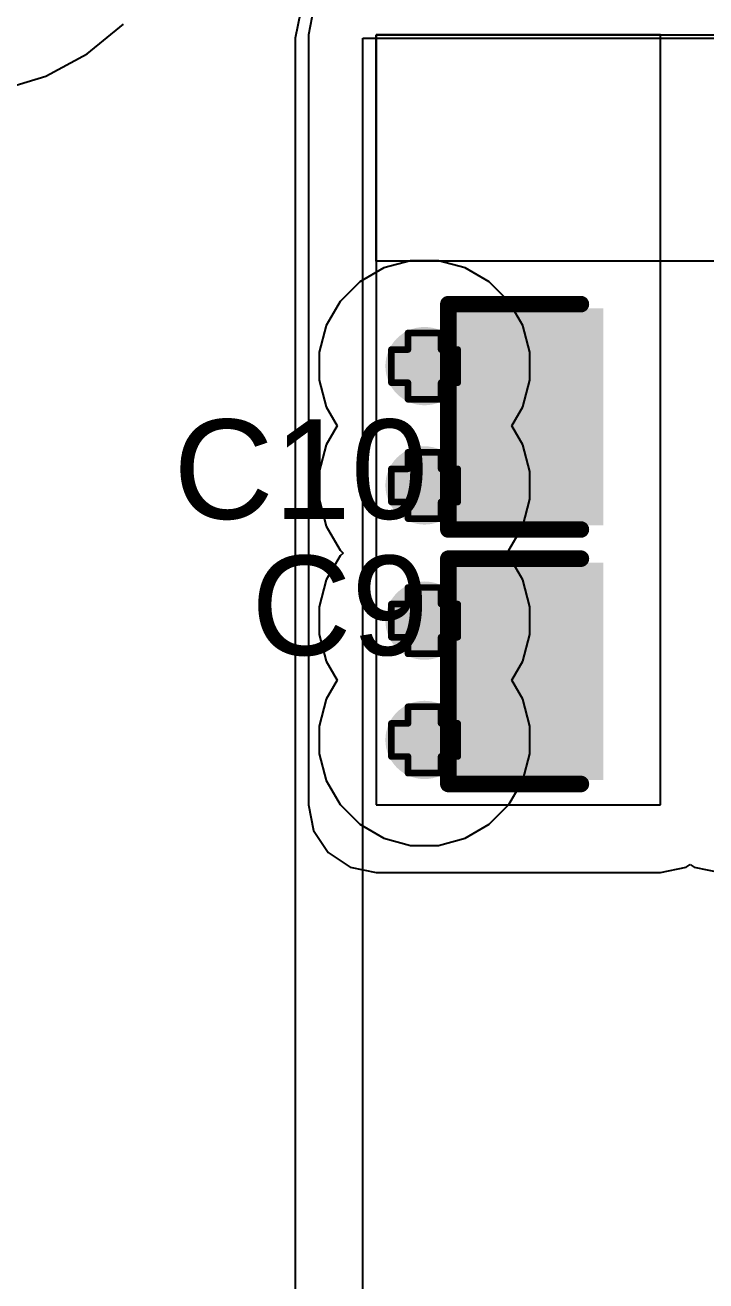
# Model space of a CAD drawing. Header units: inches. Extents: x -5 to 501, y -9 to 81.
# Drawn here: x 63.4 to 68.62, y 15.87 to 25.5 of the extents above; entities that cross this region are included whole.
import ezdxf

# ---------------------------------------------------------------- set-up
doc = ezdxf.new("R2010")
doc.units = ezdxf.units.IN
for name, color, linetype in [('Bottom Layer', 5, 'Continuous'), ('Drill Drawing', 1, 'Continuous'), ('Ground', 16, 'Continuous'), ('Power', 76, 'Continuous'), ('Top Layer', 1, 'Continuous'), ('Top Overlay', 2, 'Continuous'), ('Top Paste', 8, 'Continuous'), ('Top Solder', 216, 'Continuous'), ('Via Holes', 16, 'Continuous')]:
    doc.layers.add(name, color=color, linetype=linetype)
doc.styles.add('Arial', font='', dxfattribs={"height": 0.2})
doc.styles.get('Arial').set_extended_font_data('Arial')

msp = doc.modelspace()

# ---------------------------------------------------------------- hatches: boundary and pattern name
at = {"layer": 'Bottom Layer'}
h = msp.add_hatch(color=5, dxfattribs=at)
edge = h.paths.add_edge_path()
edge.add_arc((66.4626, 22.8854), 0.3, 0, 360)
h = msp.add_hatch(color=5, dxfattribs=at)
edge = h.paths.add_edge_path()
edge.add_arc((66.4626, 21.971), 0.3, 0, 360)
h = msp.add_hatch(color=5, dxfattribs=at)
edge = h.paths.add_edge_path()
edge.add_arc((66.4626, 20.9347), 0.3, 0, 360)
h = msp.add_hatch(color=5, dxfattribs=at)
edge = h.paths.add_edge_path()
edge.add_arc((66.4626, 20.0203), 0.3, 0, 360)
at = {"layer": 'Ground'}
h = msp.add_hatch(color=16, dxfattribs=at)
edge = h.paths.add_edge_path()
edge.add_arc((66.4626, 22.8854), 0.3, 0, 360)
h = msp.add_hatch(color=16, dxfattribs=at)
edge = h.paths.add_edge_path()
edge.add_arc((66.4626, 21.971), 0.3, 0, 360)
h = msp.add_hatch(color=16, dxfattribs=at)
edge = h.paths.add_edge_path()
edge.add_arc((66.4626, 20.9347), 0.3, 0, 360)
h = msp.add_hatch(color=16, dxfattribs=at)
edge = h.paths.add_edge_path()
edge.add_arc((66.4626, 20.0203), 0.3, 0, 360)
at = {"layer": 'Power'}
h = msp.add_hatch(color=76, dxfattribs=at)
edge = h.paths.add_edge_path()
edge.add_arc((66.4626, 22.8854), 0.3, 0, 360)
h = msp.add_hatch(color=76, dxfattribs=at)
edge = h.paths.add_edge_path()
edge.add_arc((66.4626, 21.971), 0.3, 0, 360)
h = msp.add_hatch(color=76, dxfattribs=at)
edge = h.paths.add_edge_path()
edge.add_arc((66.4626, 20.9347), 0.3, 0, 360)
h = msp.add_hatch(color=76, dxfattribs=at)
edge = h.paths.add_edge_path()
edge.add_arc((66.4626, 20.0203), 0.3, 0, 360)
at = {"layer": 'Top Layer'}
for points in [[(66.7466, 23.2588), (67.7626, 23.2588), (67.7626, 21.7348), (66.7466, 21.7348)], [(66.7466, 21.3081), (67.7626, 21.3081), (67.7626, 19.7841), (66.7466, 19.7841)]]:
    msp.add_hatch(color=1, dxfattribs=at).paths.add_polyline_path(points)
h = msp.add_hatch(color=1, dxfattribs=at)
edge = h.paths.add_edge_path()
edge.add_arc((66.4626, 22.8854), 0.3, 0, 360)
h = msp.add_hatch(color=1, dxfattribs=at)
edge = h.paths.add_edge_path()
edge.add_arc((66.4626, 21.971), 0.3, 0, 360)
h = msp.add_hatch(color=1, dxfattribs=at)
edge = h.paths.add_edge_path()
edge.add_arc((66.4626, 20.9347), 0.3, 0, 360)
h = msp.add_hatch(color=1, dxfattribs=at)
edge = h.paths.add_edge_path()
edge.add_arc((66.4626, 20.0203), 0.3, 0, 360)
at = {"layer": 'Top Paste'}
for points in [[(66.7466, 23.2588), (67.7626, 23.2588), (67.7626, 21.7348), (66.7466, 21.7348)], [(66.7466, 21.3081), (67.7626, 21.3081), (67.7626, 19.7841), (66.7466, 19.7841)]]:
    msp.add_hatch(color=8, dxfattribs=at).paths.add_polyline_path(points)
at = {"layer": 'Top Solder'}
for points in [[(66.6766, 23.3288), (67.8326, 23.3288), (67.8326, 21.6648), (66.6766, 21.6648)], [(66.6766, 21.3781), (67.8326, 21.3781), (67.8326, 19.7141), (66.6766, 19.7141)]]:
    msp.add_hatch(color=216, dxfattribs=at).paths.add_polyline_path(points)
at = {"layer": 'Via Holes'}
h = msp.add_hatch(color=7, dxfattribs=at)
edge = h.paths.add_edge_path()
edge.add_arc((66.4626, 22.8854), 0.15, 0, 360)
h = msp.add_hatch(color=7, dxfattribs=at)
edge = h.paths.add_edge_path()
edge.add_arc((66.4626, 21.971), 0.15, 0, 360)
h = msp.add_hatch(color=7, dxfattribs=at)
edge = h.paths.add_edge_path()
edge.add_arc((66.4626, 20.9347), 0.15, 0, 360)
h = msp.add_hatch(color=7, dxfattribs=at)
edge = h.paths.add_edge_path()
edge.add_arc((66.4626, 20.0203), 0.15, 0, 360)

# ---------------------------------------------------------------- linework, layer by layer
at = {"layer": 'Bottom Layer'}
for p, q in [((66.3562, 23.6934), (66.1507, 23.6383)), ((66.569, 23.6934), (66.3562, 23.6934)), ((66.7745, 23.6383), (66.569, 23.6934)), ((66.1507, 23.6383), (65.9665, 23.532)), ((66.9587, 23.532), (66.7745, 23.6383)), ((65.9665, 23.532), (65.816, 23.3815)), ((67.1092, 23.3815), (66.9587, 23.532)), ((65.816, 23.3815), (65.7097, 23.1973)), ((67.2155, 23.1973), (67.1092, 23.3815)), ((65.7097, 23.1973), (65.6546, 22.9918)), ((67.2706, 22.9918), (67.2155, 23.1973)), ((65.6546, 22.9918), (65.6546, 22.779)), ((67.2706, 22.779), (67.2706, 22.9918)), ((65.6546, 22.779), (65.7097, 22.5735)), ((67.2155, 22.5735), (67.2706, 22.779)), ((65.7097, 22.5735), (65.7936, 22.4282)), ((67.1316, 22.4282), (67.2155, 22.5735)), ((65.7936, 22.4282), (65.7097, 22.2829)), ((67.2155, 22.2829), (67.1316, 22.4282)), ((65.7097, 22.2829), (65.6546, 22.0774)), ((67.2706, 22.0774), (67.2155, 22.2829)), ((65.6546, 22.0774), (65.6546, 21.8646)), ((67.2706, 21.8646), (67.2706, 22.0774)), ((65.6546, 21.8646), (65.7097, 21.6591)), ((67.2155, 21.6591), (67.2706, 21.8646)), ((65.7097, 21.6591), (65.816, 21.4749)), ((67.1092, 21.4749), (67.2155, 21.6591)), ((65.816, 21.4749), (65.8381, 21.4528)), ((67.0871, 21.4528), (67.1092, 21.4749)), ((65.816, 21.4308), (65.7097, 21.2466)), ((65.8381, 21.4528), (65.816, 21.4308)), ((67.1092, 21.4308), (67.0871, 21.4528)), ((67.2155, 21.2466), (67.1092, 21.4308)), ((65.7097, 21.2466), (65.6546, 21.0411)), ((67.2706, 21.0411), (67.2155, 21.2466)), ((65.6546, 21.0411), (65.6546, 20.8283)), ((67.2706, 20.8283), (67.2706, 21.0411)), ((65.6546, 20.8283), (65.7097, 20.6228)), ((67.2155, 20.6228), (67.2706, 20.8283)), ((65.7097, 20.6228), (65.7936, 20.4775)), ((67.1316, 20.4775), (67.2155, 20.6228)), ((65.7936, 20.4775), (65.7097, 20.3322)), ((67.2155, 20.3322), (67.1316, 20.4775)), ((65.7097, 20.3322), (65.6546, 20.1267)), ((67.2706, 20.1267), (67.2155, 20.3322)), ((65.6546, 20.1267), (65.6546, 19.9139)), ((67.2706, 19.9139), (67.2706, 20.1267)), ((65.6546, 19.9139), (65.7097, 19.7084)), ((67.2155, 19.7084), (67.2706, 19.9139)), ((65.7097, 19.7084), (65.816, 19.5242)), ((67.1092, 19.5242), (67.2155, 19.7084)), ((65.816, 19.5242), (65.9665, 19.3737)), ((66.9587, 19.3737), (67.1092, 19.5242)), ((65.9665, 19.3737), (66.1507, 19.2673)), ((66.7745, 19.2673), (66.9587, 19.3737)), ((66.1507, 19.2673), (66.3562, 19.2123)), ((66.569, 19.2123), (66.7745, 19.2673)), ((66.3562, 19.2123), (66.569, 19.2123))]:
    msp.add_line(p, q, dxfattribs=at)
at = {"layer": 'Drill Drawing'}
for points in [[(66.3356, 23.0124, 0.0508, 0.0508, 0), (66.3356, 23.1394, 0.0508, 0.0508, 0)], [(66.3356, 23.1394, 0.0508, 0.0508, 0), (66.5896, 23.1394, 0.0508, 0.0508, 0)], [(66.5896, 23.0124, 0.0508, 0.0508, 0), (66.5896, 23.1394, 0.0508, 0.0508, 0)], [(66.2086, 22.7584, 0.0508, 0.0508, 0), (66.2086, 23.0124, 0.0508, 0.0508, 0)], [(66.2086, 23.0124, 0.0508, 0.0508, 0), (66.3356, 23.0124, 0.0508, 0.0508, 0)], [(66.5896, 23.0124, 0.0508, 0.0508, 0), (66.7166, 23.0124, 0.0508, 0.0508, 0)], [(66.7166, 22.7584, 0.0508, 0.0508, 0), (66.7166, 23.0124, 0.0508, 0.0508, 0)], [(66.2086, 22.7584, 0.0508, 0.0508, 0), (66.3356, 22.7584, 0.0508, 0.0508, 0)], [(66.3356, 22.6314, 0.0508, 0.0508, 0), (66.3356, 22.7584, 0.0508, 0.0508, 0)], [(66.5896, 22.7584, 0.0508, 0.0508, 0), (66.7166, 22.7584, 0.0508, 0.0508, 0)], [(66.5896, 22.6314, 0.0508, 0.0508, 0), (66.5896, 22.7584, 0.0508, 0.0508, 0)], [(66.3356, 22.6314, 0.0508, 0.0508, 0), (66.5896, 22.6314, 0.0508, 0.0508, 0)], [(66.3356, 22.098, 0.0508, 0.0508, 0), (66.3356, 22.225, 0.0508, 0.0508, 0)], [(66.3356, 22.225, 0.0508, 0.0508, 0), (66.5896, 22.225, 0.0508, 0.0508, 0)], [(66.5896, 22.098, 0.0508, 0.0508, 0), (66.5896, 22.225, 0.0508, 0.0508, 0)], [(66.2086, 21.844, 0.0508, 0.0508, 0), (66.2086, 22.098, 0.0508, 0.0508, 0)], [(66.2086, 22.098, 0.0508, 0.0508, 0), (66.3356, 22.098, 0.0508, 0.0508, 0)], [(66.5896, 22.098, 0.0508, 0.0508, 0), (66.7166, 22.098, 0.0508, 0.0508, 0)], [(66.7166, 21.844, 0.0508, 0.0508, 0), (66.7166, 22.098, 0.0508, 0.0508, 0)], [(66.2086, 21.844, 0.0508, 0.0508, 0), (66.3356, 21.844, 0.0508, 0.0508, 0)], [(66.3356, 21.717, 0.0508, 0.0508, 0), (66.3356, 21.844, 0.0508, 0.0508, 0)], [(66.5896, 21.844, 0.0508, 0.0508, 0), (66.7166, 21.844, 0.0508, 0.0508, 0)], [(66.5896, 21.717, 0.0508, 0.0508, 0), (66.5896, 21.844, 0.0508, 0.0508, 0)], [(66.3356, 21.717, 0.0508, 0.0508, 0), (66.5896, 21.717, 0.0508, 0.0508, 0)], [(66.3356, 21.0617, 0.0508, 0.0508, 0), (66.3356, 21.1887, 0.0508, 0.0508, 0)], [(66.3356, 21.1887, 0.0508, 0.0508, 0), (66.5896, 21.1887, 0.0508, 0.0508, 0)], [(66.5896, 21.0617, 0.0508, 0.0508, 0), (66.5896, 21.1887, 0.0508, 0.0508, 0)], [(66.2086, 20.8077, 0.0508, 0.0508, 0), (66.2086, 21.0617, 0.0508, 0.0508, 0)], [(66.2086, 21.0617, 0.0508, 0.0508, 0), (66.3356, 21.0617, 0.0508, 0.0508, 0)], [(66.5896, 21.0617, 0.0508, 0.0508, 0), (66.7166, 21.0617, 0.0508, 0.0508, 0)], [(66.7166, 20.8077, 0.0508, 0.0508, 0), (66.7166, 21.0617, 0.0508, 0.0508, 0)], [(66.2086, 20.8077, 0.0508, 0.0508, 0), (66.3356, 20.8077, 0.0508, 0.0508, 0)], [(66.3356, 20.6807, 0.0508, 0.0508, 0), (66.3356, 20.8077, 0.0508, 0.0508, 0)], [(66.5896, 20.8077, 0.0508, 0.0508, 0), (66.7166, 20.8077, 0.0508, 0.0508, 0)], [(66.5896, 20.6807, 0.0508, 0.0508, 0), (66.5896, 20.8077, 0.0508, 0.0508, 0)], [(66.3356, 20.6807, 0.0508, 0.0508, 0), (66.5896, 20.6807, 0.0508, 0.0508, 0)], [(66.3356, 20.1473, 0.0508, 0.0508, 0), (66.3356, 20.2743, 0.0508, 0.0508, 0)], [(66.3356, 20.2743, 0.0508, 0.0508, 0), (66.5896, 20.2743, 0.0508, 0.0508, 0)], [(66.5896, 20.1473, 0.0508, 0.0508, 0), (66.5896, 20.2743, 0.0508, 0.0508, 0)], [(66.2086, 19.8933, 0.0508, 0.0508, 0), (66.2086, 20.1473, 0.0508, 0.0508, 0)], [(66.2086, 20.1473, 0.0508, 0.0508, 0), (66.3356, 20.1473, 0.0508, 0.0508, 0)], [(66.5896, 20.1473, 0.0508, 0.0508, 0), (66.7166, 20.1473, 0.0508, 0.0508, 0)], [(66.7166, 19.8933, 0.0508, 0.0508, 0), (66.7166, 20.1473, 0.0508, 0.0508, 0)], [(66.2086, 19.8933, 0.0508, 0.0508, 0), (66.3356, 19.8933, 0.0508, 0.0508, 0)], [(66.3356, 19.7663, 0.0508, 0.0508, 0), (66.3356, 19.8933, 0.0508, 0.0508, 0)], [(66.5896, 19.8933, 0.0508, 0.0508, 0), (66.7166, 19.8933, 0.0508, 0.0508, 0)], [(66.5896, 19.7663, 0.0508, 0.0508, 0), (66.5896, 19.8933, 0.0508, 0.0508, 0)], [(66.3356, 19.7663, 0.0508, 0.0508, 0), (66.5896, 19.7663, 0.0508, 0.0508, 0)]]:
    msp.add_lwpolyline(points, format="xyseb", dxfattribs=at)
for points in [[(66.3229, 23.1394, 0.0254, 0.0254, 1), (66.3483, 23.1394, 0.0254, 0.0254, 1)], [(66.3229, 23.1394, 0.0254, 0.0254, 1), (66.3483, 23.1394, 0.0254, 0.0254, 1)], [(66.5769, 23.1394, 0.0254, 0.0254, 1), (66.6023, 23.1394, 0.0254, 0.0254, 1)], [(66.5769, 23.1394, 0.0254, 0.0254, 1), (66.6023, 23.1394, 0.0254, 0.0254, 1)], [(66.1959, 23.0124, 0.0254, 0.0254, 1), (66.2213, 23.0124, 0.0254, 0.0254, 1)], [(66.1959, 23.0124, 0.0254, 0.0254, 1), (66.2213, 23.0124, 0.0254, 0.0254, 1)], [(66.3229, 23.0124, 0.0254, 0.0254, 1), (66.3483, 23.0124, 0.0254, 0.0254, 1)], [(66.3229, 23.0124, 0.0254, 0.0254, 1), (66.3483, 23.0124, 0.0254, 0.0254, 1)], [(66.5769, 23.0124, 0.0254, 0.0254, 1), (66.6023, 23.0124, 0.0254, 0.0254, 1)], [(66.5769, 23.0124, 0.0254, 0.0254, 1), (66.6023, 23.0124, 0.0254, 0.0254, 1)], [(66.7039, 23.0124, 0.0254, 0.0254, 1), (66.7293, 23.0124, 0.0254, 0.0254, 1)], [(66.7039, 23.0124, 0.0254, 0.0254, 1), (66.7293, 23.0124, 0.0254, 0.0254, 1)], [(66.1959, 22.7584, 0.0254, 0.0254, 1), (66.2213, 22.7584, 0.0254, 0.0254, 1)], [(66.1959, 22.7584, 0.0254, 0.0254, 1), (66.2213, 22.7584, 0.0254, 0.0254, 1)], [(66.3229, 22.7584, 0.0254, 0.0254, 1), (66.3483, 22.7584, 0.0254, 0.0254, 1)], [(66.3229, 22.7584, 0.0254, 0.0254, 1), (66.3483, 22.7584, 0.0254, 0.0254, 1)], [(66.5769, 22.7584, 0.0254, 0.0254, 1), (66.6023, 22.7584, 0.0254, 0.0254, 1)], [(66.5769, 22.7584, 0.0254, 0.0254, 1), (66.6023, 22.7584, 0.0254, 0.0254, 1)], [(66.7039, 22.7584, 0.0254, 0.0254, 1), (66.7293, 22.7584, 0.0254, 0.0254, 1)], [(66.7039, 22.7584, 0.0254, 0.0254, 1), (66.7293, 22.7584, 0.0254, 0.0254, 1)], [(66.3229, 22.6314, 0.0254, 0.0254, 1), (66.3483, 22.6314, 0.0254, 0.0254, 1)], [(66.3229, 22.6314, 0.0254, 0.0254, 1), (66.3483, 22.6314, 0.0254, 0.0254, 1)], [(66.5769, 22.6314, 0.0254, 0.0254, 1), (66.6023, 22.6314, 0.0254, 0.0254, 1)], [(66.5769, 22.6314, 0.0254, 0.0254, 1), (66.6023, 22.6314, 0.0254, 0.0254, 1)], [(66.3229, 22.225, 0.0254, 0.0254, 1), (66.3483, 22.225, 0.0254, 0.0254, 1)], [(66.3229, 22.225, 0.0254, 0.0254, 1), (66.3483, 22.225, 0.0254, 0.0254, 1)], [(66.5769, 22.225, 0.0254, 0.0254, 1), (66.6023, 22.225, 0.0254, 0.0254, 1)], [(66.5769, 22.225, 0.0254, 0.0254, 1), (66.6023, 22.225, 0.0254, 0.0254, 1)], [(66.1959, 22.098, 0.0254, 0.0254, 1), (66.2213, 22.098, 0.0254, 0.0254, 1)], [(66.1959, 22.098, 0.0254, 0.0254, 1), (66.2213, 22.098, 0.0254, 0.0254, 1)], [(66.3229, 22.098, 0.0254, 0.0254, 1), (66.3483, 22.098, 0.0254, 0.0254, 1)], [(66.3229, 22.098, 0.0254, 0.0254, 1), (66.3483, 22.098, 0.0254, 0.0254, 1)], [(66.5769, 22.098, 0.0254, 0.0254, 1), (66.6023, 22.098, 0.0254, 0.0254, 1)], [(66.5769, 22.098, 0.0254, 0.0254, 1), (66.6023, 22.098, 0.0254, 0.0254, 1)], [(66.7039, 22.098, 0.0254, 0.0254, 1), (66.7293, 22.098, 0.0254, 0.0254, 1)], [(66.7039, 22.098, 0.0254, 0.0254, 1), (66.7293, 22.098, 0.0254, 0.0254, 1)], [(66.1959, 21.844, 0.0254, 0.0254, 1), (66.2213, 21.844, 0.0254, 0.0254, 1)], [(66.1959, 21.844, 0.0254, 0.0254, 1), (66.2213, 21.844, 0.0254, 0.0254, 1)], [(66.3229, 21.844, 0.0254, 0.0254, 1), (66.3483, 21.844, 0.0254, 0.0254, 1)], [(66.3229, 21.844, 0.0254, 0.0254, 1), (66.3483, 21.844, 0.0254, 0.0254, 1)], [(66.5769, 21.844, 0.0254, 0.0254, 1), (66.6023, 21.844, 0.0254, 0.0254, 1)], [(66.5769, 21.844, 0.0254, 0.0254, 1), (66.6023, 21.844, 0.0254, 0.0254, 1)], [(66.7039, 21.844, 0.0254, 0.0254, 1), (66.7293, 21.844, 0.0254, 0.0254, 1)], [(66.7039, 21.844, 0.0254, 0.0254, 1), (66.7293, 21.844, 0.0254, 0.0254, 1)], [(66.3229, 21.717, 0.0254, 0.0254, 1), (66.3483, 21.717, 0.0254, 0.0254, 1)], [(66.3229, 21.717, 0.0254, 0.0254, 1), (66.3483, 21.717, 0.0254, 0.0254, 1)], [(66.5769, 21.717, 0.0254, 0.0254, 1), (66.6023, 21.717, 0.0254, 0.0254, 1)], [(66.5769, 21.717, 0.0254, 0.0254, 1), (66.6023, 21.717, 0.0254, 0.0254, 1)], [(66.3229, 21.1887, 0.0254, 0.0254, 1), (66.3483, 21.1887, 0.0254, 0.0254, 1)], [(66.3229, 21.1887, 0.0254, 0.0254, 1), (66.3483, 21.1887, 0.0254, 0.0254, 1)], [(66.5769, 21.1887, 0.0254, 0.0254, 1), (66.6023, 21.1887, 0.0254, 0.0254, 1)], [(66.5769, 21.1887, 0.0254, 0.0254, 1), (66.6023, 21.1887, 0.0254, 0.0254, 1)], [(66.1959, 21.0617, 0.0254, 0.0254, 1), (66.2213, 21.0617, 0.0254, 0.0254, 1)], [(66.1959, 21.0617, 0.0254, 0.0254, 1), (66.2213, 21.0617, 0.0254, 0.0254, 1)], [(66.3229, 21.0617, 0.0254, 0.0254, 1), (66.3483, 21.0617, 0.0254, 0.0254, 1)], [(66.3229, 21.0617, 0.0254, 0.0254, 1), (66.3483, 21.0617, 0.0254, 0.0254, 1)], [(66.5769, 21.0617, 0.0254, 0.0254, 1), (66.6023, 21.0617, 0.0254, 0.0254, 1)], [(66.5769, 21.0617, 0.0254, 0.0254, 1), (66.6023, 21.0617, 0.0254, 0.0254, 1)], [(66.7039, 21.0617, 0.0254, 0.0254, 1), (66.7293, 21.0617, 0.0254, 0.0254, 1)], [(66.7039, 21.0617, 0.0254, 0.0254, 1), (66.7293, 21.0617, 0.0254, 0.0254, 1)], [(66.1959, 20.8077, 0.0254, 0.0254, 1), (66.2213, 20.8077, 0.0254, 0.0254, 1)], [(66.1959, 20.8077, 0.0254, 0.0254, 1), (66.2213, 20.8077, 0.0254, 0.0254, 1)], [(66.3229, 20.8077, 0.0254, 0.0254, 1), (66.3483, 20.8077, 0.0254, 0.0254, 1)], [(66.3229, 20.8077, 0.0254, 0.0254, 1), (66.3483, 20.8077, 0.0254, 0.0254, 1)], [(66.5769, 20.8077, 0.0254, 0.0254, 1), (66.6023, 20.8077, 0.0254, 0.0254, 1)], [(66.5769, 20.8077, 0.0254, 0.0254, 1), (66.6023, 20.8077, 0.0254, 0.0254, 1)], [(66.7039, 20.8077, 0.0254, 0.0254, 1), (66.7293, 20.8077, 0.0254, 0.0254, 1)], [(66.7039, 20.8077, 0.0254, 0.0254, 1), (66.7293, 20.8077, 0.0254, 0.0254, 1)], [(66.3229, 20.6807, 0.0254, 0.0254, 1), (66.3483, 20.6807, 0.0254, 0.0254, 1)], [(66.3229, 20.6807, 0.0254, 0.0254, 1), (66.3483, 20.6807, 0.0254, 0.0254, 1)], [(66.5769, 20.6807, 0.0254, 0.0254, 1), (66.6023, 20.6807, 0.0254, 0.0254, 1)], [(66.5769, 20.6807, 0.0254, 0.0254, 1), (66.6023, 20.6807, 0.0254, 0.0254, 1)], [(66.3229, 20.2743, 0.0254, 0.0254, 1), (66.3483, 20.2743, 0.0254, 0.0254, 1)], [(66.3229, 20.2743, 0.0254, 0.0254, 1), (66.3483, 20.2743, 0.0254, 0.0254, 1)], [(66.5769, 20.2743, 0.0254, 0.0254, 1), (66.6023, 20.2743, 0.0254, 0.0254, 1)], [(66.5769, 20.2743, 0.0254, 0.0254, 1), (66.6023, 20.2743, 0.0254, 0.0254, 1)], [(66.1959, 20.1473, 0.0254, 0.0254, 1), (66.2213, 20.1473, 0.0254, 0.0254, 1)], [(66.1959, 20.1473, 0.0254, 0.0254, 1), (66.2213, 20.1473, 0.0254, 0.0254, 1)], [(66.3229, 20.1473, 0.0254, 0.0254, 1), (66.3483, 20.1473, 0.0254, 0.0254, 1)], [(66.3229, 20.1473, 0.0254, 0.0254, 1), (66.3483, 20.1473, 0.0254, 0.0254, 1)], [(66.5769, 20.1473, 0.0254, 0.0254, 1), (66.6023, 20.1473, 0.0254, 0.0254, 1)], [(66.5769, 20.1473, 0.0254, 0.0254, 1), (66.6023, 20.1473, 0.0254, 0.0254, 1)], [(66.7039, 20.1473, 0.0254, 0.0254, 1), (66.7293, 20.1473, 0.0254, 0.0254, 1)], [(66.7039, 20.1473, 0.0254, 0.0254, 1), (66.7293, 20.1473, 0.0254, 0.0254, 1)], [(66.1959, 19.8933, 0.0254, 0.0254, 1), (66.2213, 19.8933, 0.0254, 0.0254, 1)], [(66.1959, 19.8933, 0.0254, 0.0254, 1), (66.2213, 19.8933, 0.0254, 0.0254, 1)], [(66.3229, 19.8933, 0.0254, 0.0254, 1), (66.3483, 19.8933, 0.0254, 0.0254, 1)], [(66.3229, 19.8933, 0.0254, 0.0254, 1), (66.3483, 19.8933, 0.0254, 0.0254, 1)], [(66.5769, 19.8933, 0.0254, 0.0254, 1), (66.6023, 19.8933, 0.0254, 0.0254, 1)], [(66.5769, 19.8933, 0.0254, 0.0254, 1), (66.6023, 19.8933, 0.0254, 0.0254, 1)], [(66.7039, 19.8933, 0.0254, 0.0254, 1), (66.7293, 19.8933, 0.0254, 0.0254, 1)], [(66.7039, 19.8933, 0.0254, 0.0254, 1), (66.7293, 19.8933, 0.0254, 0.0254, 1)], [(66.3229, 19.7663, 0.0254, 0.0254, 1), (66.3483, 19.7663, 0.0254, 0.0254, 1)], [(66.3229, 19.7663, 0.0254, 0.0254, 1), (66.3483, 19.7663, 0.0254, 0.0254, 1)], [(66.5769, 19.7663, 0.0254, 0.0254, 1), (66.6023, 19.7663, 0.0254, 0.0254, 1)], [(66.5769, 19.7663, 0.0254, 0.0254, 1), (66.6023, 19.7663, 0.0254, 0.0254, 1)]]:
    msp.add_lwpolyline(points, format="xyseb", close=True, dxfattribs=at)
at = {"layer": 'Ground'}
for p, q in [((65.5107, 25.5982), (65.4712, 25.4)), ((65.4712, 25.4), (65.4712, 11.3284)), ((65.9892, 11.3284), (65.9892, 25.4)), ((65.9892, 25.4), (81.669, 25.4))]:
    msp.add_line(p, q, dxfattribs=at)
at = {"layer": 'Power'}
for p, q in [((66.3562, 23.6934), (66.1507, 23.6383)), ((66.569, 23.6934), (66.3562, 23.6934)), ((66.7745, 23.6383), (66.569, 23.6934)), ((66.1507, 23.6383), (65.9665, 23.532)), ((66.9587, 23.532), (66.7745, 23.6383)), ((65.9665, 23.532), (65.816, 23.3815)), ((67.1092, 23.3815), (66.9587, 23.532)), ((65.816, 23.3815), (65.7097, 23.1973)), ((67.2155, 23.1973), (67.1092, 23.3815)), ((65.7097, 23.1973), (65.6546, 22.9918)), ((67.2706, 22.9918), (67.2155, 23.1973)), ((65.6546, 22.9918), (65.6546, 22.779)), ((67.2706, 22.779), (67.2706, 22.9918)), ((65.6546, 22.779), (65.7097, 22.5735)), ((67.2155, 22.5735), (67.2706, 22.779)), ((65.7097, 22.5735), (65.7936, 22.4282)), ((67.1316, 22.4282), (67.2155, 22.5735)), ((65.7936, 22.4282), (65.7097, 22.2829)), ((67.2155, 22.2829), (67.1316, 22.4282)), ((65.7097, 22.2829), (65.6546, 22.0774)), ((67.2706, 22.0774), (67.2155, 22.2829)), ((65.6546, 22.0774), (65.6546, 21.8646)), ((67.2706, 21.8646), (67.2706, 22.0774)), ((65.6546, 21.8646), (65.7097, 21.6591)), ((67.2155, 21.6591), (67.2706, 21.8646)), ((65.7097, 21.6591), (65.816, 21.4749)), ((67.1092, 21.4749), (67.2155, 21.6591)), ((65.816, 21.4749), (65.8381, 21.4528)), ((67.0871, 21.4528), (67.1092, 21.4749)), ((65.816, 21.4308), (65.7097, 21.2466)), ((65.8381, 21.4528), (65.816, 21.4308)), ((67.1092, 21.4308), (67.0871, 21.4528)), ((67.2155, 21.2466), (67.1092, 21.4308)), ((65.7097, 21.2466), (65.6546, 21.0411)), ((67.2706, 21.0411), (67.2155, 21.2466)), ((65.6546, 21.0411), (65.6546, 20.8283)), ((67.2706, 20.8283), (67.2706, 21.0411)), ((65.6546, 20.8283), (65.7097, 20.6228)), ((67.2155, 20.6228), (67.2706, 20.8283)), ((65.7097, 20.6228), (65.7936, 20.4775)), ((67.1316, 20.4775), (67.2155, 20.6228)), ((65.7936, 20.4775), (65.7097, 20.3322)), ((67.2155, 20.3322), (67.1316, 20.4775)), ((65.7097, 20.3322), (65.6546, 20.1267)), ((67.2706, 20.1267), (67.2155, 20.3322)), ((65.6546, 20.1267), (65.6546, 19.9139)), ((67.2706, 19.9139), (67.2706, 20.1267)), ((65.6546, 19.9139), (65.7097, 19.7084)), ((67.2155, 19.7084), (67.2706, 19.9139)), ((65.7097, 19.7084), (65.816, 19.5242)), ((67.1092, 19.5242), (67.2155, 19.7084)), ((65.816, 19.5242), (65.9665, 19.3737)), ((66.9587, 19.3737), (67.1092, 19.5242)), ((65.9665, 19.3737), (66.1507, 19.2673)), ((66.7745, 19.2673), (66.9587, 19.3737)), ((66.1507, 19.2673), (66.3562, 19.2123)), ((66.569, 19.2123), (66.7745, 19.2673)), ((66.3562, 19.2123), (66.569, 19.2123))]:
    msp.add_line(p, q, dxfattribs=at)
at = {"layer": 'Top Layer'}
for p, q in [((65.6123, 25.6236), (65.5728, 25.4254)), ((63.8769, 25.2778), (64.1555, 25.5065)), ((65.5728, 25.4254), (65.5728, 23.6899)), ((68.2706, 25.4254), (66.0908, 25.4254)), ((66.0908, 25.4254), (66.0908, 19.5233)), ((66.0908, 23.6899), (66.0908, 25.4254)), ((66.0908, 25.4254), (71.2318, 25.4254)), ((68.2706, 19.5233), (68.2706, 25.4254)), ((63.559, 25.1078), (63.8769, 25.2778)), ((63.214, 25.0032), (63.559, 25.1078)), ((65.5728, 23.6899), (65.5728, 19.5233)), ((70.9143, 23.6899), (66.0908, 23.6899)), ((65.5728, 19.5233), (65.6123, 19.325)), ((66.0908, 19.5233), (68.2706, 19.5233)), ((65.6123, 19.325), (65.7246, 19.157)), ((65.7246, 19.157), (65.8926, 19.0447)), ((68.4688, 19.0447), (68.4992, 19.065)), ((68.4992, 19.065), (68.5296, 19.0447)), ((65.8926, 19.0447), (66.0908, 19.0053)), ((66.0908, 19.0053), (68.2706, 19.0053)), ((68.2706, 19.0053), (68.4688, 19.0447)), ((68.5296, 19.0447), (68.7278, 19.0053))]:
    msp.add_line(p, q, dxfattribs=at)
msp.add_lwpolyline([(63.6524, 26.0096, 0.3894, 0.3894, -0.198912), (62.8552, 25.6794, 0.3894, 0.3894, 0)], format="xyseb", dxfattribs=at)
at = {"layer": 'Top Overlay'}
for points in [[(66.645, 21.6332, 0.127, 0.127, 0), (66.645, 23.3604, 0.127, 0.127, 0)], [(66.645, 23.3604, 0.127, 0.127, 0), (67.661, 23.3604, 0.127, 0.127, 0)], [(66.645, 21.6332, 0.127, 0.127, 0), (67.661, 21.6332, 0.127, 0.127, 0)], [(66.645, 19.6825, 0.127, 0.127, 0), (66.645, 21.4097, 0.127, 0.127, 0)], [(66.645, 21.4097, 0.127, 0.127, 0), (67.661, 21.4097, 0.127, 0.127, 0)], [(66.645, 19.6825, 0.127, 0.127, 0), (67.661, 19.6825, 0.127, 0.127, 0)]]:
    msp.add_lwpolyline(points, format="xyseb", dxfattribs=at)
for points in [[(66.6133, 23.3604, 0.0635, 0.0635, 1), (66.6768, 23.3604, 0.0635, 0.0635, 1)], [(66.6133, 23.3604, 0.0635, 0.0635, 1), (66.6768, 23.3604, 0.0635, 0.0635, 1)], [(67.6293, 23.3604, 0.0635, 0.0635, 1), (67.6928, 23.3604, 0.0635, 0.0635, 1)], [(66.6133, 21.6332, 0.0635, 0.0635, 1), (66.6768, 21.6332, 0.0635, 0.0635, 1)], [(66.6133, 21.6332, 0.0635, 0.0635, 1), (66.6768, 21.6332, 0.0635, 0.0635, 1)], [(67.6293, 21.6332, 0.0635, 0.0635, 1), (67.6928, 21.6332, 0.0635, 0.0635, 1)], [(66.6133, 21.4097, 0.0635, 0.0635, 1), (66.6768, 21.4097, 0.0635, 0.0635, 1)], [(66.6133, 21.4097, 0.0635, 0.0635, 1), (66.6768, 21.4097, 0.0635, 0.0635, 1)], [(67.6293, 21.4097, 0.0635, 0.0635, 1), (67.6928, 21.4097, 0.0635, 0.0635, 1)], [(66.6133, 19.6825, 0.0635, 0.0635, 1), (66.6768, 19.6825, 0.0635, 0.0635, 1)], [(66.6133, 19.6825, 0.0635, 0.0635, 1), (66.6768, 19.6825, 0.0635, 0.0635, 1)], [(67.6293, 19.6825, 0.0635, 0.0635, 1), (67.6928, 19.6825, 0.0635, 0.0635, 1)]]:
    msp.add_lwpolyline(points, format="xyseb", close=True, dxfattribs=at)

# ---------------------------------------------------------------- texts
at = {"layer": 'Top Overlay', "style": 'Arial'}
for s, p in [('C10', (64.5371, 21.7146)), ('C9', (65.1339, 20.6706))]:
    msp.add_text(s, height=0.762, dxfattribs=at).set_placement(p)

doc.saveas('drawing.dxf')
